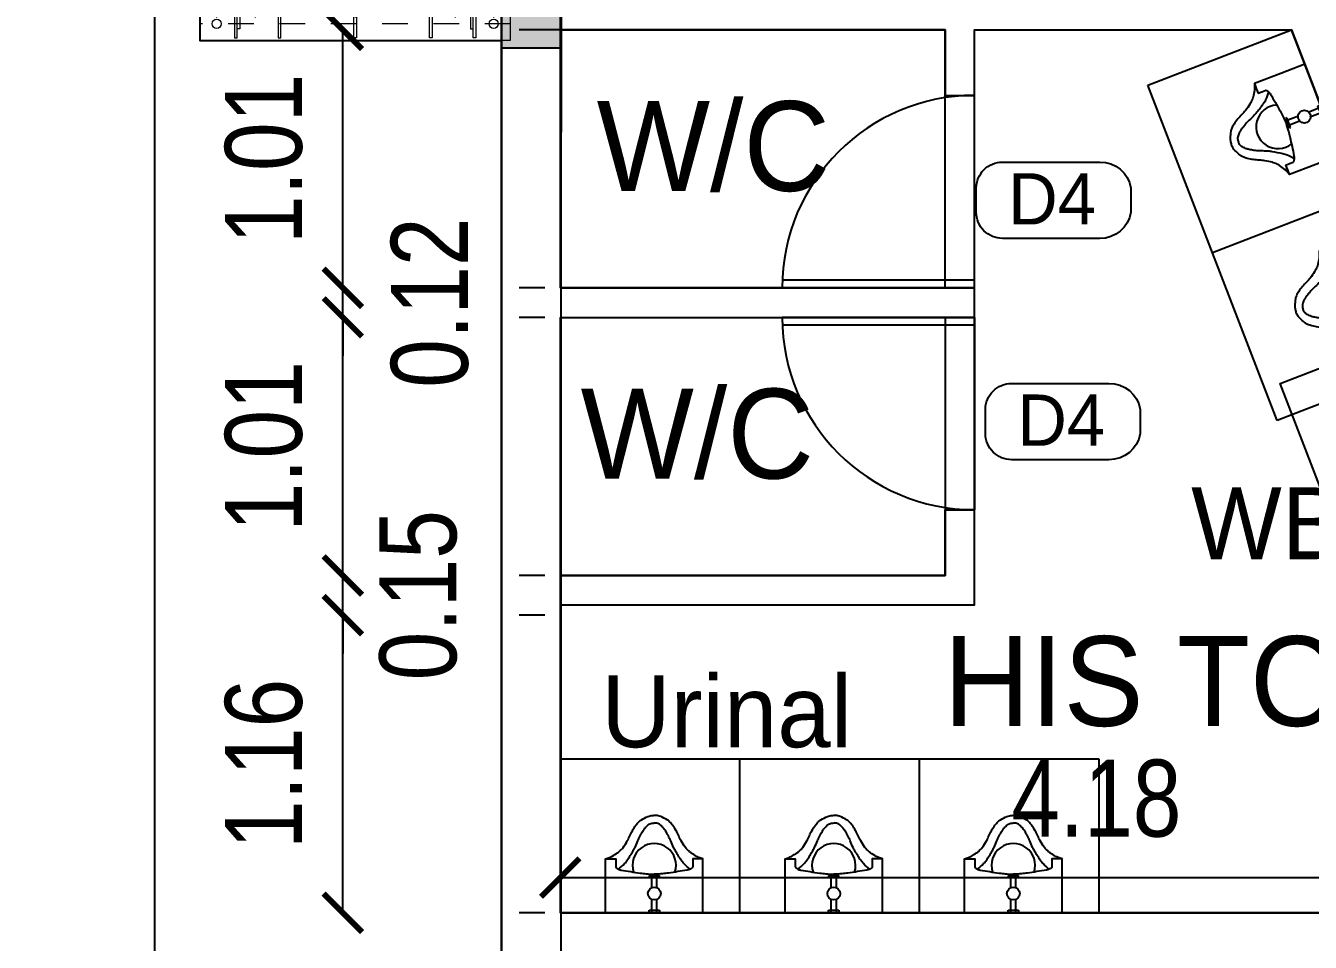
# Model space of a CAD drawing. Header units: metres. Extents: x 1422408 to 2267436, y 3843 to 80428.
# Drawn here: x 2267053.85 to 2267058.86, y 4058.82 to 4062.4 of the extents above; entities that cross this region are included whole.
import ezdxf
from ezdxf.enums import TextEntityAlignment as Align

# ---------------------------------------------------------------- set-up
doc = ezdxf.new("R2010")
doc.units = ezdxf.units.M
doc.header["$LTSCALE"] = 3.5
doc.header["$MEASUREMENT"] = 0
for name, pattern in [('CENTER2', [1.125, 0.75, -0.125, 0.125, -0.125]), ('CONTIN', [0]), ('DOT2', [0.125, 0, -0.125])]:
    doc.linetypes.add(name, pattern=pattern)
doc.layers.get('0').update_dxf_attribs({"linetype": 'CONTINUOUS'})
doc.layers.get('DEFPOINTS').update_dxf_attribs({"linetype": 'CONTINUOUS'})
for name, color, linetype, lineweight in [('1', 1, 'CONTIN', 18), ('BASEPLATE', 2, 'CONTINUOUS', 18), ('RCC COLUMN', 7, 'CONTINUOUS', 18), ('STEEL', 11, 'CONTINUOUS', 18), ('STIFFENER', 6, 'CONTINUOUS', 18)]:
    doc.layers.add(name, color=color, linetype=linetype, lineweight=lineweight)
for name, color, linetype in [('A-ANNO-TITLE', 7, 'CONTINUOUS'), ('BLK_1_FLR_0_CARPET_AREA', 10, 'CONTINUOUS'), ('BLK_1_FLR_0_REGULAR_ROOM_1', 117, 'CONTINUOUS'), ('BLK_1_FLR_0_URINAL', 235, 'CONTINUOUS'), ('BLK_1_FLR_0_WATER_CLOSET', 213, 'CONTINUOUS'), ('COLUMN', 2, 'CONTINUOUS'), ('DOOR', 8, 'CONTINUOUS'), ('ID', 3, 'CONTINUOUS'), ('rm no', 57, 'CONTINUOUS'), ('TOILET', 8, 'CONTINUOUS'), ('WALL', 125, 'CONTINUOUS')]:
    doc.layers.add(name, color=color, linetype=linetype)
for name, color, linetype, plot in [('BLK_1_COVERED_AREA', 140, 'CONTINUOUS', False), ('BLK_1_FLR_0_BLT_UP_AREA', 1, 'CONTINUOUS', False), ('BLK_1_MAX_HEIGHT_CAL_SET_BACK', 6, 'CONTINUOUS', False)]:
    doc.layers.add(name, color=color, linetype=linetype, plot=plot)
doc.styles.add('ID', font='GOTHIC.TTF', dxfattribs={"width": 0.85})
doc.styles.add('USA TEXT', font='GOTHIC.TTF')
doc.dimstyles.new('1-100-ID', dxfattribs={"dimtxt": 0.3, "dimasz": 0.15, "dimexe": 0.1, "dimexo": 0.06, "dimgap": 0.15, "dimtad": 1, "dimzin": 3, "dimdsep": 46, "dimtxsty": 'ID', "dimblk": 'ARCHTICK', "dimcen": 0, "dimclrd": 252, "dimclre": 252, "dimclrt": 3, "dimadec": 0, "dimazin": 0, "dimtfac": 1, "dimtix": 1, "dimtmove": 2, "dimatfit": 3, "dimldrblk": 'OPEN90', "dimfxl": 1, "dimtolj": 1, "dimtzin": 0, "dimarcsym": 0})
doc.dimstyles.get("Standard").update_dxf_attribs({"dimtxt": 0.18, "dimasz": 0.18, "dimexe": 0.18, "dimexo": 0.0625, "dimgap": 0.09, "dimtad": 0, "dimtih": 1, "dimtoh": 1, "dimdec": 4, "dimzin": 0, "dimdsep": 46, "dimtxsty": 'STANDARD', "dimcen": 0.09, "dimadec": 0, "dimazin": 0, "dimtfac": 1, "dimtdec": 4, "dimtofl": 0, "dimtmove": 0, "dimatfit": 3, "dimfxl": 1, "dimtolj": 1, "dimtzin": 0, "dimarcsym": 0})

# ---------------------------------------------------------------- blocks, each defined once
blk = doc.blocks.new('BP1')
at = {"layer": '1', "linetype": 'Continuous'}
for centre in [(12808942.6, 6760111), (12809072.6, 6760111), (12809202.6, 6760111), (12809007.6, 6759961), (12809137.6, 6759961), (12809007.6, 6759181), (12809137.6, 6759181), (12808942.6, 6759031), (12809072.6, 6759031), (12809202.6, 6759031)]:
    blk.add_circle(centre, 18, dxfattribs=at)
at = {"layer": 'BASEPLATE', "linetype": 'Continuous'}
blk.add_lwpolyline([(12808877.6, 6760176), (12809267.6, 6760176), (12809267.6, 6758966), (12808877.6, 6758966)], close=True, dxfattribs=at)
at = {"layer": 'RCC COLUMN', "color": 4, "linetype": 'CENTER2', "ltscale": 2}
for p, q in [((12808942.6, 6760176), (12808942.6, 6758966)), ((12809007.6, 6760176), (12809007.6, 6758966)), ((12809072.6, 6760176), (12809072.6, 6758966)), ((12809137.6, 6760176), (12809137.6, 6758966)), ((12809202.6, 6760176), (12809202.6, 6758966)), ((12808877.6, 6760111), (12809267.6, 6760111)), ((12808877.6, 6759961), (12809267.6, 6759961)), ((12808877.6, 6759571), (12809267.6, 6759571)), ((12808877.6, 6759181), (12809267.6, 6759181)), ((12808877.6, 6759031), (12809267.6, 6759031))]:
    blk.add_line(p, q, dxfattribs=at)
at = {"layer": 'STEEL', "linetype": 'Continuous'}
for points in [[(12808922.6, 6760021), (12809222.6, 6760021), (12809222.6, 6760031), (12808922.6, 6760031)], [(12809069.6, 6760021), (12809069.6, 6759121), (12809075.6, 6759121), (12809075.6, 6760021)], [(12808922.6, 6759121), (12809222.6, 6759121), (12809222.6, 6759111), (12808922.6, 6759111)]]:
    blk.add_lwpolyline(points, close=True, dxfattribs=at)
at = {"layer": 'STIFFENER', "linetype": 'Continuous'}
for points in [[(12809002.6, 6760166), (12809002.6, 6760041), (12809012.6, 6760041), (12809012.6, 6760166)], [(12809132.6, 6760166), (12809132.6, 6760041), (12809142.6, 6760041), (12809142.6, 6760166)], [(12809257.6, 6760031), (12808887.6, 6760031), (12808887.6, 6760041), (12809257.6, 6760041)], [(12808887.6, 6759861), (12809069.6, 6759861), (12809069.6, 6759871), (12808887.6, 6759871)], [(12809257.6, 6759861), (12809075.6, 6759861), (12809075.6, 6759871), (12809257.6, 6759871)], [(12808887.6, 6759566), (12809069.6, 6759566), (12809069.6, 6759576), (12808887.6, 6759576)], [(12809257.6, 6759566), (12809075.6, 6759566), (12809075.6, 6759576), (12809257.6, 6759576)], [(12808887.6, 6759281), (12809069.6, 6759281), (12809069.6, 6759271), (12808887.6, 6759271)], [(12809257.6, 6759281), (12809075.6, 6759281), (12809075.6, 6759271), (12809257.6, 6759271)], [(12809257.6, 6759111), (12808887.6, 6759111), (12808887.6, 6759101), (12809257.6, 6759101)], [(12809002.6, 6758976), (12809002.6, 6759101), (12809012.6, 6759101), (12809012.6, 6758976)], [(12809132.6, 6758976), (12809132.6, 6759101), (12809142.6, 6759101), (12809142.6, 6758976)]]:
    blk.add_lwpolyline(points, close=True, dxfattribs=at)
blk = doc.blocks.new('_ArchTick')
at = {"color": 0, "linetype": 'ByBlock', "const_width": 0.15}
blk.add_lwpolyline([(-0.5, -0.5), (0.5, 0.5)], dxfattribs=at)
blk = doc.blocks.new('*D138')
at = {"layer": 'DEFPOINTS', "color": 0, "ltscale": 400}
for p in [(2267056.4871, 4070.1532), (2267061.4699, 4054.9082), (2267066.6753, 4054.9082)]:
    blk.add_point(p, dxfattribs=at)
at = {"layer": 'ID', "color": 252, "linetype": 'DOT2', "lineweight": -2, "ltscale": 400}
for p, q in [((2267056.5471, 4070.1532), (2267066.7753, 4070.1532)), ((2267061.5299, 4054.9082), (2267066.7753, 4054.9082))]:
    blk.add_line(p, q, dxfattribs=at)
at = {"layer": 'ID', "color": 252, "lineweight": -2, "ltscale": 400}
blk.add_line((2267066.6753, 4070.1532), (2267066.6753, 4054.9082), dxfattribs=at)
at = {"layer": 'ID', "color": 252, "lineweight": -2, "ltscale": 400, "xscale": 0.15, "yscale": 0.15, "zscale": 0.15}
for p, rotation in [((2267066.6753, 4070.1532), 90), ((2267066.6753, 4054.9082), 270)]:
    blk.add_blockref('_ArchTick', p, dxfattribs=dict(at, rotation=rotation))
at = {"layer": 'ID', "color": 3, "ltscale": 400, "insert": (2267066.3678, 4062.5307), "char_height": 0.3, "attachment_point": 5, "rotation": 90, "style": 'ID'}
blk.add_mtext('\\A1;15.25', dxfattribs=at)
blk = doc.blocks.new('_Open90')
at = {"color": 0, "linetype": 'ByBlock', "lineweight": -2}
for p, q in [((-0.5, 0.5), (0, 0)), ((0, 0), (-1, 0)), ((0, 0), (-0.5, -0.5))]:
    blk.add_line(p, q, dxfattribs=at)
blk = doc.blocks.new('*D143')
at = {"layer": 'DEFPOINTS', "color": 0, "ltscale": 400}
for p in [(2267055.7299, 4070.3832), (2267067.3989, 4070.3832), (2267061.4056, 4039.2132)]:
    blk.add_point(p, dxfattribs=at)
at = {"layer": 'ID', "color": 252, "linetype": 'DOT2', "lineweight": -2, "ltscale": 400}
for p, q in [((2267055.7899, 4070.3832), (2267067.4989, 4070.3832)), ((2267061.4656, 4039.2132), (2267067.4989, 4039.2132))]:
    blk.add_line(p, q, dxfattribs=at)
at = {"layer": 'ID', "color": 252, "lineweight": -2, "ltscale": 400}
blk.add_line((2267067.3989, 4039.2132), (2267067.3989, 4070.3832), dxfattribs=at)
at = {"layer": 'ID', "color": 252, "lineweight": -2, "ltscale": 400, "xscale": 0.15, "yscale": 0.15, "zscale": 0.15}
for p, rotation in [((2267067.3989, 4070.3832), 90), ((2267067.3989, 4039.2132), 270)]:
    blk.add_blockref('_ArchTick', p, dxfattribs=dict(at, rotation=rotation))
at = {"layer": 'ID', "color": 3, "ltscale": 400, "insert": (2267067.0913, 4054.7982), "char_height": 0.3, "attachment_point": 5, "rotation": 90, "style": 'ID'}
blk.add_mtext('\\A1;31.17', dxfattribs=at)
blk = doc.blocks.new('ur2')
at = {"layer": 'TOILET'}
for p, q in [((234.2, 27.7), (234.2, -12.3)), ((239.2, 27.7), (234.2, 27.7)), ((239.2, -12.3), (239.2, 27.7)), ((284.2, 17.7), (239.2, 17.7)), ((379.2, 17.7), (324.2, 17.7)), ((369.2, -12.3), (369.2, 27.7)), ((369.2, 27.7), (379.2, 27.7)), ((234.2, -12.3), (239.2, -12.3)), ((284.2, -2.3), (239.2, -2.3)), ((379.2, -2.3), (324.2, -2.3)), ((379.2, -12.3), (369.2, -12.3))]:
    blk.add_line(p, q, dxfattribs=at)
for points in [[(169.2, 197.7, -0.022168), (163.7, 182, -0.035928), (159.2, 172.7, -0.015962), (145.7, 151.1, -0.038464), (139.2, 142.7, -0.046411), (124.1, 129.1, -0.031715), (99.2, 112.7, -0.0259), (79.7, 103, 0.02468), (59.2, 92.7, 0.027117), (38.2, 79.4, 0.036964), (24.2, 67.7, 0.071022), (16.5, 57.8, 0.031957), (4.2, 32.7, 0.04853), (1.3, 23.2, 0.031099), (-0.8, 7.7)], [(379.2, 7.7), (379.2, 102.7), (379.2, 197.7), (279.2, 197.7), (169.2, 197.7), (169.2, 177.7), (169.2, 157.7), (184.2, 157.7), (199.2, 157.7, -0.198912), (203.5, 156, -0.089166), (209.2, 147.7, -0.063837), (212.7, 136.6, -0.009927), (224.2, 62.7, -0.011077), (226.8, 39.4, -0.008194), (229.2, 7.7)], [(209.2, 147.7, -0.028114), (187.5, 123.5, -0.053656), (174.2, 112.7, -0.00764), (137.7, 90.1, -0.021456), (124.2, 82.7, -0.020394), (99.2, 71.8, 0.025325), (79.2, 62.7, 0.016526), (68.5, 56.8, 0.011962), (54.2, 47.7, 0.049323), (45.4, 40.5, 0.033116), (34.2, 27.7, 0.102356), (30.9, 21, 0.056761), (29.2, 7.7)], [(169.2, -182.3, 0.022168), (163.7, -166.5, 0.035928), (159.2, -157.3, 0.015962), (145.7, -135.6, 0.038464), (139.2, -127.3, 0.046411), (124.1, -113.6, 0.031715), (99.2, -97.3, 0.0259), (79.7, -87.5, -0.02468), (59.2, -77.3, -0.027117), (38.2, -63.9, -0.036964), (24.2, -52.3, -0.071022), (16.5, -42.3, -0.031957), (4.2, -17.3, -0.04853), (1.3, -7.7, -0.031099), (-0.8, 7.7)], [(209.2, -132.3, 0.028114), (187.5, -108, 0.053656), (174.2, -97.3, 0.00764), (137.7, -74.6, 0.021456), (124.2, -67.3, 0.020394), (99.2, -56.3, -0.025325), (79.2, -47.3, -0.016526), (68.5, -41.3, -0.011962), (54.2, -32.3, -0.049323), (45.4, -25, -0.033116), (34.2, -12.3, -0.102356), (30.9, -5.5, -0.056761), (29.2, 7.7)], [(379.2, 7.7), (379.2, -87.3), (379.2, -182.3), (279.2, -182.3), (169.2, -182.3), (169.2, -162.3), (169.2, -142.3), (184.2, -142.3), (199.2, -142.3, 0.198912), (203.5, -140.5, 0.089166), (209.2, -132.3, 0.063837), (212.7, -121.1, 0.009927), (224.2, -47.3, 0.011077), (226.8, -23.9, 0.008194), (229.2, 7.7)]]:
    blk.add_lwpolyline(points, format="xyb", dxfattribs=at)
blk.add_circle((304.2, 7.7), 25, dxfattribs=at)
blk.add_arc((194.2, 7.7), 85, 71.9686, 288.0314, dxfattribs=at)
blk = doc.blocks.new('*D102')
at = {"layer": 'DEFPOINTS', "color": 0, "ltscale": 400}
for p in [(2267055.0828, 4060.0986), (2267055.931, 4060.0986), (2267055.931, 4058.9382)]:
    blk.add_point(p, dxfattribs=at)
at = {"layer": 'ID', "color": 252, "linetype": 'DOT2', "lineweight": -2, "ltscale": 400}
for p, q in [((2267055.871, 4060.0986), (2267054.9828, 4060.0986)), ((2267055.871, 4058.9382), (2267054.9828, 4058.9382))]:
    blk.add_line(p, q, dxfattribs=at)
at = {"layer": 'ID', "color": 252, "lineweight": -2, "ltscale": 400}
blk.add_line((2267055.0828, 4058.9382), (2267055.0828, 4060.0986), dxfattribs=at)
at = {"layer": 'ID', "color": 252, "lineweight": -2, "ltscale": 400, "xscale": 0.15, "yscale": 0.15, "zscale": 0.15}
for p, rotation in [((2267055.0828, 4060.0986), 90), ((2267055.0828, 4058.9382), 270)]:
    blk.add_blockref('_ArchTick', p, dxfattribs=dict(at, rotation=rotation))
at = {"layer": 'ID', "color": 3, "ltscale": 400, "insert": (2267054.7753, 4059.5184), "char_height": 0.3, "attachment_point": 5, "rotation": 90, "style": 'ID'}
blk.add_mtext('\\A1;1.16', dxfattribs=at)
blk = doc.blocks.new('*D103')
at = {"layer": 'DEFPOINTS', "color": 0, "ltscale": 400}
for p in [(2267055.0828, 4060.2532), (2267055.931, 4060.2532), (2267055.931, 4060.0986)]:
    blk.add_point(p, dxfattribs=at)
at = {"layer": 'ID', "color": 252, "lineweight": -2, "ltscale": 400}
for p, q in [((2267055.0828, 4060.2532), (2267055.0828, 4060.4032)), ((2267055.0828, 4060.0986), (2267055.0828, 4060.2532)), ((2267055.0828, 4060.0986), (2267055.0828, 4059.9486))]:
    blk.add_line(p, q, dxfattribs=at)
at = {"layer": 'ID', "color": 252, "linetype": 'DOT2', "lineweight": -2, "ltscale": 400}
for p, q in [((2267055.871, 4060.2532), (2267054.9828, 4060.2532)), ((2267055.871, 4060.0986), (2267054.9828, 4060.0986))]:
    blk.add_line(p, q, dxfattribs=at)
at = {"layer": 'ID', "color": 252, "lineweight": -2, "ltscale": 400, "xscale": 0.15, "yscale": 0.15, "zscale": 0.15}
for p, rotation in [((2267055.0828, 4060.2532), 270), ((2267055.0828, 4060.0986), 90)]:
    blk.add_blockref('_ArchTick', p, dxfattribs=dict(at, rotation=rotation))
at = {"layer": 'ID', "color": 3, "ltscale": 400, "insert": (2267055.3777, 4060.1759), "char_height": 0.3, "attachment_point": 5, "rotation": 90, "style": 'ID'}
blk.add_mtext('\\A1;0.15', dxfattribs=at)
blk = doc.blocks.new('*D104')
at = {"layer": 'DEFPOINTS', "color": 0, "ltscale": 400}
for p in [(2267055.0828, 4061.2589), (2267055.931, 4061.2589), (2267055.931, 4060.2532)]:
    blk.add_point(p, dxfattribs=at)
at = {"layer": 'ID', "color": 252, "linetype": 'DOT2', "lineweight": -2, "ltscale": 400}
for p, q in [((2267055.871, 4061.2589), (2267054.9828, 4061.2589)), ((2267055.871, 4060.2532), (2267054.9828, 4060.2532))]:
    blk.add_line(p, q, dxfattribs=at)
at = {"layer": 'ID', "color": 252, "lineweight": -2, "ltscale": 400}
blk.add_line((2267055.0828, 4060.2532), (2267055.0828, 4061.2589), dxfattribs=at)
at = {"layer": 'ID', "color": 252, "lineweight": -2, "ltscale": 400, "xscale": 0.15, "yscale": 0.15, "zscale": 0.15}
for p, rotation in [((2267055.0828, 4061.2589), 90), ((2267055.0828, 4060.2532), 270)]:
    blk.add_blockref('_ArchTick', p, dxfattribs=dict(at, rotation=rotation))
at = {"layer": 'ID', "color": 3, "ltscale": 400, "insert": (2267054.7753, 4060.7561), "char_height": 0.3, "attachment_point": 5, "rotation": 90, "style": 'ID'}
blk.add_mtext('\\A1;1.01', dxfattribs=at)
blk = doc.blocks.new('*D105')
at = {"layer": 'DEFPOINTS', "color": 0, "ltscale": 400}
for p in [(2267055.0828, 4061.3739), (2267055.931, 4061.3739), (2267055.931, 4061.2589)]:
    blk.add_point(p, dxfattribs=at)
at = {"layer": 'ID', "color": 252, "lineweight": -2, "ltscale": 400}
for p, q in [((2267055.0828, 4061.3739), (2267055.0828, 4061.5239)), ((2267055.0828, 4061.2589), (2267055.0828, 4061.3739)), ((2267055.0828, 4061.2589), (2267055.0828, 4061.1089))]:
    blk.add_line(p, q, dxfattribs=at)
at = {"layer": 'ID', "color": 252, "linetype": 'DOT2', "lineweight": -2, "ltscale": 400}
for p, q in [((2267055.871, 4061.3739), (2267054.9828, 4061.3739)), ((2267055.871, 4061.2589), (2267054.9828, 4061.2589))]:
    blk.add_line(p, q, dxfattribs=at)
at = {"layer": 'ID', "color": 252, "lineweight": -2, "ltscale": 400, "xscale": 0.15, "yscale": 0.15, "zscale": 0.15}
for p, rotation in [((2267055.0828, 4061.3739), 270), ((2267055.0828, 4061.2589), 90)]:
    blk.add_blockref('_ArchTick', p, dxfattribs=dict(at, rotation=rotation))
at = {"layer": 'ID', "color": 3, "ltscale": 400, "insert": (2267055.4225, 4061.3164), "char_height": 0.3, "attachment_point": 5, "rotation": 90, "style": 'ID'}
blk.add_mtext('\\A1;0.12', dxfattribs=at)
blk = doc.blocks.new('*D106')
at = {"layer": 'DEFPOINTS', "color": 0, "ltscale": 400}
for p in [(2267055.0828, 4062.3796), (2267055.931, 4062.3796), (2267055.931, 4061.3739)]:
    blk.add_point(p, dxfattribs=at)
at = {"layer": 'ID', "color": 252, "linetype": 'DOT2', "lineweight": -2, "ltscale": 400}
for p, q in [((2267055.871, 4062.3796), (2267054.9828, 4062.3796)), ((2267055.871, 4061.3739), (2267054.9828, 4061.3739))]:
    blk.add_line(p, q, dxfattribs=at)
at = {"layer": 'ID', "color": 252, "lineweight": -2, "ltscale": 400}
blk.add_line((2267055.0828, 4061.3739), (2267055.0828, 4062.3796), dxfattribs=at)
at = {"layer": 'ID', "color": 252, "lineweight": -2, "ltscale": 400, "xscale": 0.15, "yscale": 0.15, "zscale": 0.15}
for p, rotation in [((2267055.0828, 4062.3796), 90), ((2267055.0828, 4061.3739), 270)]:
    blk.add_blockref('_ArchTick', p, dxfattribs=dict(at, rotation=rotation))
at = {"layer": 'ID', "color": 3, "ltscale": 400, "insert": (2267054.7753, 4061.8768), "char_height": 0.3, "attachment_point": 5, "rotation": 90, "style": 'ID'}
blk.add_mtext('\\A1;1.01', dxfattribs=at)
blk = doc.blocks.new('*D113')
at = {"layer": 'DEFPOINTS', "color": 0, "ltscale": 400}
for p in [(2267060.1105, 4059.0755), (2267055.931, 4058.9382), (2267060.1105, 4058.9382)]:
    blk.add_point(p, dxfattribs=at)
at = {"layer": 'ID', "color": 252, "linetype": 'DOT2', "lineweight": -2, "ltscale": 400}
for p, q in [((2267055.931, 4058.9982), (2267055.931, 4059.1755)), ((2267060.1105, 4058.9982), (2267060.1105, 4059.1755))]:
    blk.add_line(p, q, dxfattribs=at)
at = {"layer": 'ID', "color": 252, "lineweight": -2, "ltscale": 400}
blk.add_line((2267055.931, 4059.0755), (2267060.1105, 4059.0755), dxfattribs=at)
at = {"layer": 'ID', "color": 252, "lineweight": -2, "ltscale": 400, "xscale": 0.15, "yscale": 0.15, "zscale": 0.15, "rotation": 180}
blk.add_blockref('_ArchTick', (2267055.931, 4059.0755), dxfattribs=at)
at = {"layer": 'ID', "color": 252, "lineweight": -2, "ltscale": 400, "xscale": 0.15, "yscale": 0.15, "zscale": 0.15}
blk.add_blockref('_ArchTick', (2267060.1105, 4059.0755), dxfattribs=at)
at = {"layer": 'ID', "color": 3, "ltscale": 400, "insert": (2267058.0208, 4059.383), "char_height": 0.3, "attachment_point": 5, "style": 'ID'}
blk.add_mtext('\\A1;4.18', dxfattribs=at)
blk = doc.blocks.new('*D119')
at = {"layer": 'DEFPOINTS', "color": 0, "ltscale": 400}
for p in [(2267053.55, 4058.9382), (2267055.931, 4058.9382), (2267055.931, 4058.7082)]:
    blk.add_point(p, dxfattribs=at)
at = {"layer": 'ID', "color": 252, "lineweight": -2, "ltscale": 400}
for p, q in [((2267053.55, 4058.9382), (2267053.55, 4059.0882)), ((2267053.55, 4058.7082), (2267053.55, 4058.9382)), ((2267053.55, 4058.7082), (2267053.55, 4058.5582))]:
    blk.add_line(p, q, dxfattribs=at)
at = {"layer": 'ID', "color": 252, "linetype": 'DOT2', "lineweight": -2, "ltscale": 400}
for p, q in [((2267055.871, 4058.9382), (2267053.45, 4058.9382)), ((2267055.871, 4058.7082), (2267053.45, 4058.7082))]:
    blk.add_line(p, q, dxfattribs=at)
at = {"layer": 'ID', "color": 252, "lineweight": -2, "ltscale": 400, "xscale": 0.15, "yscale": 0.15, "zscale": 0.15}
for p, rotation in [((2267053.55, 4058.9382), 270), ((2267053.55, 4058.7082), 90)]:
    blk.add_blockref('_ArchTick', p, dxfattribs=dict(at, rotation=rotation))
at = {"layer": 'ID', "color": 3, "ltscale": 400, "insert": (2267053.2424, 4058.8232), "char_height": 0.3, "attachment_point": 5, "rotation": 90, "style": 'ID'}
blk.add_mtext('\\A1;0.23', dxfattribs=at)
blk = doc.blocks.new('*D120')
at = {"layer": 'DEFPOINTS', "color": 0, "ltscale": 400}
for p in [(2267053.55, 4062.3796), (2267056.01, 4062.3796), (2267055.931, 4058.9382)]:
    blk.add_point(p, dxfattribs=at)
at = {"layer": 'ID', "color": 252, "linetype": 'DOT2', "lineweight": -2, "ltscale": 400}
for p, q in [((2267055.95, 4062.3796), (2267053.45, 4062.3796)), ((2267055.871, 4058.9382), (2267053.45, 4058.9382))]:
    blk.add_line(p, q, dxfattribs=at)
at = {"layer": 'ID', "color": 252, "lineweight": -2, "ltscale": 400}
blk.add_line((2267053.55, 4058.9382), (2267053.55, 4062.3796), dxfattribs=at)
at = {"layer": 'ID', "color": 252, "lineweight": -2, "ltscale": 400, "xscale": 0.15, "yscale": 0.15, "zscale": 0.15}
for p, rotation in [((2267053.55, 4062.3796), 90), ((2267053.55, 4058.9382), 270)]:
    blk.add_blockref('_ArchTick', p, dxfattribs=dict(at, rotation=rotation))
at = {"layer": 'ID', "color": 3, "ltscale": 400, "insert": (2267053.2424, 4060.6589), "char_height": 0.3, "attachment_point": 5, "rotation": 90, "style": 'ID'}
blk.add_mtext('\\A1;3.44', dxfattribs=at)
blk = doc.blocks.new('*D121')
at = {"layer": 'DEFPOINTS', "color": 0, "ltscale": 400}
for p in [(2267053.55, 4062.4946), (2267056.01, 4062.4946), (2267056.01, 4062.3796)]:
    blk.add_point(p, dxfattribs=at)
at = {"layer": 'ID', "color": 252, "lineweight": -2, "ltscale": 400}
for p, q in [((2267053.55, 4062.4946), (2267053.55, 4062.6446)), ((2267053.55, 4062.3796), (2267053.55, 4062.4946)), ((2267053.55, 4062.3796), (2267053.55, 4062.2296))]:
    blk.add_line(p, q, dxfattribs=at)
at = {"layer": 'ID', "color": 252, "linetype": 'DOT2', "lineweight": -2, "ltscale": 400}
for p, q in [((2267055.95, 4062.4946), (2267053.45, 4062.4946)), ((2267055.95, 4062.3796), (2267053.45, 4062.3796))]:
    blk.add_line(p, q, dxfattribs=at)
at = {"layer": 'ID', "color": 252, "lineweight": -2, "ltscale": 400, "xscale": 0.15, "yscale": 0.15, "zscale": 0.15}
for p, rotation in [((2267053.55, 4062.4946), 270), ((2267053.55, 4062.3796), 90)]:
    blk.add_blockref('_ArchTick', p, dxfattribs=dict(at, rotation=rotation))
at = {"layer": 'ID', "color": 3, "ltscale": 400, "insert": (2267053.2424, 4062.4371), "char_height": 0.3, "attachment_point": 5, "rotation": 90, "style": 'ID'}
blk.add_mtext('\\A1;0.12', dxfattribs=at)
blk = doc.blocks.new('*D302')
at = {"layer": 'BLK_1_MAX_HEIGHT_CAL_SET_BACK', "color": 0, "lineweight": -2}
for p, q in [((2267055.7935, 4075.9871), (2267054.1688, 4075.9871)), ((2267054.3488, 4075.8071), (2267054.3488, 4057.6648)), ((2267054.3488, 4039.1626), (2267054.3488, 4057.3048)), ((2267055.8685, 4038.9826), (2267054.1688, 4038.9826))]:
    blk.add_line(p, q, dxfattribs=at)
at = {"layer": 'BLK_1_MAX_HEIGHT_CAL_SET_BACK', "color": 0}
for points in [[(2267054.3188, 4075.8071), (2267054.3788, 4075.8071), (2267054.3488, 4075.9871)], [(2267054.3188, 4039.1626), (2267054.3788, 4039.1626), (2267054.3488, 4038.9826)]]:
    blk.add_solid(points, dxfattribs=at)
at = {"layer": 'DEFPOINTS', "color": 0}
for p in [(2267054.3488, 4075.9871), (2267055.856, 4075.9871), (2267055.931, 4038.9826)]:
    blk.add_point(p, dxfattribs=at)
at = {"layer": 'BLK_1_MAX_HEIGHT_CAL_SET_BACK', "color": 0, "insert": (2267054.3488, 4057.4848), "char_height": 0.18, "attachment_point": 5}
blk.add_mtext('\\A1;37.0045', dxfattribs=at)

msp = doc.modelspace()

# ---------------------------------------------------------------- hatches: boundary and pattern name
at = {"layer": 'COLUMN', "ltscale": 400}
h = msp.add_hatch(color=254, dxfattribs=at)
h.dxf.hatch_style = 1
h.paths.add_polyline_path([(2267055.93103, 4062.30823), (2267055.70103, 4062.30823), (2267055.70103, 4062.75823), (2267055.93103, 4062.75823)])

# ---------------------------------------------------------------- linework, layer by layer
at = {"layer": 'BLK_1_COVERED_AREA'}
msp.add_lwpolyline([(2267038.93293, 4038.98323), (2267064.95356, 4038.98323), (2267064.95356, 4047.05791), (2267061.1333, 4056.93823), (2267055.93293, 4056.93823), (2267055.9386, 4070.38323), (2267030.93293, 4070.38323), (2267030.93293, 4059.18652), (2267032.77373, 4054.45823), (2267038.93293, 4054.45823)], close=True, dxfattribs=at)
at = {"layer": 'BLK_1_FLR_0_BLT_UP_AREA', "color": 45}
msp.add_lwpolyline([(2267038.93293, 4038.98323), (2267064.95356, 4038.98323), (2267064.95356, 4047.05791), (2267061.1333, 4056.93823), (2267055.93293, 4056.93823), (2267055.9386, 4070.38323), (2267030.93293, 4070.38323), (2267030.93293, 4059.18652), (2267032.77373, 4054.45823), (2267038.93293, 4054.45823)], close=True, dxfattribs=at)
at = {"layer": 'BLK_1_FLR_0_CARPET_AREA', "color": 14}
msp.add_lwpolyline([(2267044.74603, 4070.15323), (2267050.11603, 4070.15323), (2267050.11603, 4069.58523), (2267050.41603, 4069.58523), (2267050.41603, 4070.15323), (2267055.70103, 4070.15323), (2267055.70103, 4070.03523), (2267055.05803, 4070.03523), (2267055.05803, 4069.73523), (2267055.70103, 4069.73523), (2267055.70103, 4062.72823), (2267054.52603, 4062.72823), (2267054.52603, 4062.33823), (2267055.70103, 4062.33823), (2267055.70103, 4055.65823), (2267055.93103, 4055.65823), (2267055.93103, 4056.70823), (2267058.33103, 4056.70823), (2267058.33103, 4054.90823), (2267055.70103, 4054.90823)], dxfattribs=at)
msp.add_lwpolyline([(2267060.11049, 4058.93823), (2267055.93103, 4058.93823), (2267055.93103, 4060.13823), (2267057.54603, 4060.13823), (2267057.54603, 4060.50892), (2267057.43103, 4060.50892), (2267057.43103, 4060.25323), (2267055.93103, 4060.25323), (2267055.93103, 4061.25892), (2267057.54603, 4061.25892), (2267057.54603, 4061.37392), (2267055.93103, 4061.37392), (2267055.93103, 4062.3796), (2267057.43103, 4062.3796), (2267057.43103, 4062.12392), (2267057.54603, 4062.12392), (2267057.54603, 4062.3796), (2267058.78135, 4062.3796)], close=True, dxfattribs=at)
at = {"layer": 'BLK_1_FLR_0_REGULAR_ROOM_1', "color": 4}
msp.add_lwpolyline([(2267039.16103, 4039.21323), (2267055.70103, 4039.20823), (2267055.70103, 4054.90823), (2267058.33103, 4054.90823), (2267058.33103, 4056.70823), (2267055.70103, 4056.70823), (2267055.70103, 4070.15823), (2267042.79103, 4070.15323), (2267042.79103, 4062.75823), (2267039.16103, 4062.75823)], close=True, dxfattribs=at)
at = {"layer": 'BLK_1_FLR_0_URINAL', "ltscale": 400}
msp.add_lwpolyline([(2267055.93103, 4060.13823), (2267057.54603, 4060.13823), (2267057.54603, 4062.3796), (2267058.78135, 4062.3796), (2267060.11049, 4058.93823), (2267055.93377, 4058.93823)], close=True, dxfattribs=at)
at = {"layer": 'BLK_1_FLR_0_WATER_CLOSET'}
for points in [[(2267055.93103, 4061.37392), (2267057.43103, 4061.37392), (2267057.43103, 4062.3796), (2267055.93103, 4062.3796)], [(2267057.43103, 4060.25323), (2267055.93103, 4060.25323), (2267055.93103, 4061.25892), (2267057.43103, 4061.25892)]]:
    msp.add_lwpolyline(points, close=True, dxfattribs=at)
at = {"layer": 'COLUMN', "ltscale": 400}
msp.add_lwpolyline([(2267055.70103, 4062.75823), (2267055.93103, 4062.75823), (2267055.93103, 4062.30823), (2267055.70103, 4062.30823)], close=True, dxfattribs=at)
at = {"layer": 'DOOR'}
for p, q in [((2267057.54603, 4061.37392), (2267057.54603, 4062.12392)), ((2267057.54603, 4061.40427), (2267056.79603, 4061.40427)), ((2267057.54603, 4061.37392), (2267056.79603, 4061.37392)), ((2267057.54603, 4061.25892), (2267056.79603, 4061.25892)), ((2267057.54603, 4061.25892), (2267057.54603, 4060.50892)), ((2267057.54603, 4061.22857), (2267056.79603, 4061.22857))]:
    msp.add_line(p, q, dxfattribs=at)
for centre, start, end in [((2267057.54603, 4061.37392), 90, 180), ((2267057.54603, 4061.25892), 180, 270)]:
    msp.add_arc(centre, 0.75, start, end, dxfattribs=at)
at = {"layer": 'ID', "color": 8, "ltscale": 400}
for p, q in [((2267058.22164, 4062.16343), (2267058.78135, 4062.3796)), ((2267058.72605, 4060.85745), (2267058.22164, 4062.16343)), ((2267059.03355, 4061.72661), (2267058.47384, 4061.51044)), ((2267059.28575, 4061.07362), (2267058.72605, 4060.85745)), ((2267055.93103, 4059.53823), (2267058.03103, 4059.53823)), ((2267056.63103, 4058.93823), (2267056.63103, 4059.53823)), ((2267057.33103, 4058.93823), (2267057.33103, 4059.53823)), ((2267058.03103, 4059.53823), (2267058.03103, 4058.93823))]:
    msp.add_line(p, q, dxfattribs=at)
msp.add_lwpolyline([(2267059.23893, 4061.19484), (2267059.62788, 4060.18781), (2267059.12623, 4059.99406), (2267058.73729, 4061.0011)], close=True, dxfattribs=at)
at = {"layer": 'rm no', "color": 205}
for points in [[(2267057.55267, 4061.71587), (2267057.55267, 4061.76231, -1), (2267057.55267, 4061.76231, -0.415431), (2267057.65489, 4061.86393), (2267058.03431, 4061.86393, -0.3781048), (2267058.15577, 4061.76231), (2267058.15577, 4061.66884, -0.3771862), (2267058.03431, 4061.56662), (2267058.03431, 4061.56662), (2267057.65489, 4061.56662, -0.4142136), (2267057.55267, 4061.66884), (2267057.55267, 4061.76231)], [(2267057.58836, 4060.85331), (2267057.58836, 4060.89974, -1), (2267057.58836, 4060.89974, -0.415431), (2267057.69058, 4061.00136), (2267058.06999, 4061.00136, -0.3781048), (2267058.19146, 4060.89974), (2267058.19146, 4060.80627, -0.3771862), (2267058.06999, 4060.70405), (2267058.06999, 4060.70405), (2267057.69058, 4060.70405, -0.4142136), (2267057.58836, 4060.80627), (2267057.58836, 4060.89974)]]:
    msp.add_lwpolyline(points, format="xyb", dxfattribs=at)
at = {"layer": 'WALL', "ltscale": 400}
for p, q in [((2267055.70103, 4070.15323), (2267055.70103, 4058.70823)), ((2267055.93103, 4061.37392), (2267055.93103, 4063.46675)), ((2267055.93103, 4062.3796), (2267057.43103, 4062.3796)), ((2267057.43103, 4062.12392), (2267057.43103, 4062.3796)), ((2267057.54603, 4062.3796), (2267058.78135, 4062.3796)), ((2267057.54603, 4062.12392), (2267057.54603, 4062.3796)), ((2267059.82083, 4059.68823), (2267058.78135, 4062.3796)), ((2267057.43103, 4062.12392), (2267057.54603, 4062.12392)), ((2267055.93103, 4061.37392), (2267057.54603, 4061.37392)), ((2267057.54603, 4061.25892), (2267057.54603, 4061.37392)), ((2267055.93103, 4061.25892), (2267057.54603, 4061.25892)), ((2267055.93103, 4058.93823), (2267055.93103, 4061.25892)), ((2267057.43103, 4060.50892), (2267057.54603, 4060.50892)), ((2267057.43103, 4060.25323), (2267057.43103, 4060.50892)), ((2267057.54603, 4060.13823), (2267057.54603, 4060.50892)), ((2267055.93103, 4060.25323), (2267057.43103, 4060.25323)), ((2267055.93103, 4060.13823), (2267057.54603, 4060.13823)), ((2267055.93103, 4058.93823), (2267055.93103, 4059.53823))]:
    msp.add_line(p, q, dxfattribs=at)
msp.add_lwpolyline([(2267055.93103, 4058.93823), (2267060.35705, 4058.93823), (2267061.91989, 4054.8918)], dxfattribs=at)

# ---------------------------------------------------------------- block references
at = {"layer": 'ID', "ltscale": 400, "xscale": 0.001, "yscale": 0.001, "zscale": 0.001}
for p, rotation in [((2267058.55067, 4061.92441), 21.11785108966162), ((2267058.80287, 4061.27142), 21.11785108966162), ((2267056.28951, 4059.31742), 270), ((2267056.98951, 4059.31742), 270), ((2267057.68951, 4059.31742), 270)]:
    msp.add_blockref('ur2', p, dxfattribs=dict(at, rotation=rotation))
at = {"layer": 'RCC COLUMN', "linetype": 'Continuous', "xscale": 0.001, "yscale": 0.001, "zscale": 0.001, "rotation": 270}
msp.add_blockref('BP1', (2260295.55998, 16871.60584), dxfattribs=at)
msp.add_blockref('BP1', (2260295.55998, 16871.60584), dxfattribs=at)

# ---------------------------------------------------------------- texts
at = {"layer": 'A-ANNO-TITLE', "color": 0, "style": 'USA TEXT'}
for s, height, p in [('W/C', 0.35, (2267056.073, 4061.75156)), ('W/C', 0.35, (2267056.01006, 4060.63071)), ('WB', 0.28, (2267058.39049, 4060.31636)), ('HIS TOILET', 0.35, (2267057.42488, 4059.66642)), ('Urinal', 0.28, (2267056.09048, 4059.58348))]:
    msp.add_text(s, height=height, dxfattribs=at).set_placement(p)
at = {"layer": 'rm no', "style": 'USA TEXT'}
for p in [(2267057.84807, 4061.62083), (2267057.88376, 4060.75827)]:
    msp.add_attdef('D4', text='L0-09W1', height=0.2, dxfattribs=at).set_placement(p, align=Align.CENTER)

# ---------------------------------------------------------------- dimensions: what is measured, and where the dimension line sits
at = {"layer": 'BLK_1_MAX_HEIGHT_CAL_SET_BACK', "color": 6}
dim = msp.add_linear_dim(base=(2267054.34884, 4075.98706), p1=(2267055.93103, 4038.98257), p2=(2267055.85603, 4075.98706), angle=90, dimstyle='STANDARD', dxfattribs=at)
dim.commit()
dim.dimension.update_dxf_attribs({"geometry": '*D302', "text_midpoint": (2267054.34884, 4057.48482)})
at = {"layer": 'ID', "ltscale": 400}
for base, p1, p2, angle, picture, middle in [((2267067.39886, 4070.38323), (2267061.4056, 4039.21323), (2267055.72995, 4070.38323), 270, '*D143', (2267067.09132, 4054.79823)), ((2267066.675328108, 4054.9082309076), (2267056.4870711062, 4070.1532309076), (2267061.469890601, 4054.9082309076), 90, '*D138', (2267066.3677822198, 4062.530730907)), ((2267053.5499915141, 4062.4946022209), (2267056.0100228982, 4062.3796022209), (2267056.0100228982, 4062.4946022209), 90, '*D121', (2267053.2424456258, 4062.4371022202)), ((2267053.54999, 4062.3796), (2267055.93103, 4058.93823), (2267056.01002, 4062.3796), 90, '*D120', (2267053.24245, 4060.65892)), ((2267053.54999, 4058.93823), (2267055.93103, 4058.70823), (2267055.93103, 4058.93823), 90, '*D119', (2267053.24245, 4058.82323))]:
    dim = msp.add_linear_dim(base=base, p1=p1, p2=p2, angle=angle, dimstyle='1-100-ID', dxfattribs=at)
    dim.commit()
    dim.dimension.update_dxf_attribs({"geometry": picture, "text_midpoint": middle})
at = {"layer": 'ID', "color": 6, "ltscale": 400}
for base, p1, p2, picture, middle in [((2267055.08283, 4062.3796), (2267055.93103, 4061.37392), (2267055.93103, 4062.3796), '*D106', (2267054.77529, 4061.87676)), ((2267055.08283, 4061.25892), (2267055.93103, 4060.25323), (2267055.93103, 4061.25892), '*D104', (2267054.77529, 4060.75607)), ((2267055.08283, 4060.09857), (2267055.93103, 4058.93823), (2267055.93103, 4060.09857), '*D102', (2267054.77529, 4059.5184))]:
    dim = msp.add_linear_dim(base=base, p1=p1, p2=p2, angle=90, dimstyle='1-100-ID', dxfattribs=at)
    dim.commit()
    dim.dimension.update_dxf_attribs({"geometry": picture, "text_midpoint": middle})
for base, p1, p2, picture, middle in [((2267055.082832403, 4061.3739165642), (2267055.9310266352, 4061.2589165642), (2267055.9310266352, 4061.3739165642), '*D105', (2267055.4225310949, 4061.3164165642)), ((2267055.08283, 4060.25323), (2267055.93103, 4060.09857), (2267055.93103, 4060.25323), '*D103', (2267055.37769, 4060.1759))]:
    dim = msp.add_linear_dim(base=base, p1=p1, p2=p2, angle=90, dimstyle='1-100-ID', dxfattribs=at)
    dim.commit()
    dim.dimension.update_dxf_attribs({"geometry": picture, "text_midpoint": middle, "dimtype": 160})
dim = msp.add_linear_dim(base=(2267060.11049, 4059.07547), p1=(2267055.93103, 4058.93823), p2=(2267060.11049, 4058.93823), dimstyle='1-100-ID', dxfattribs=at)
dim.commit()
dim.dimension.update_dxf_attribs({"geometry": '*D113', "text_midpoint": (2267058.02076, 4059.38301)})

doc.saveas('drawing.dxf')
